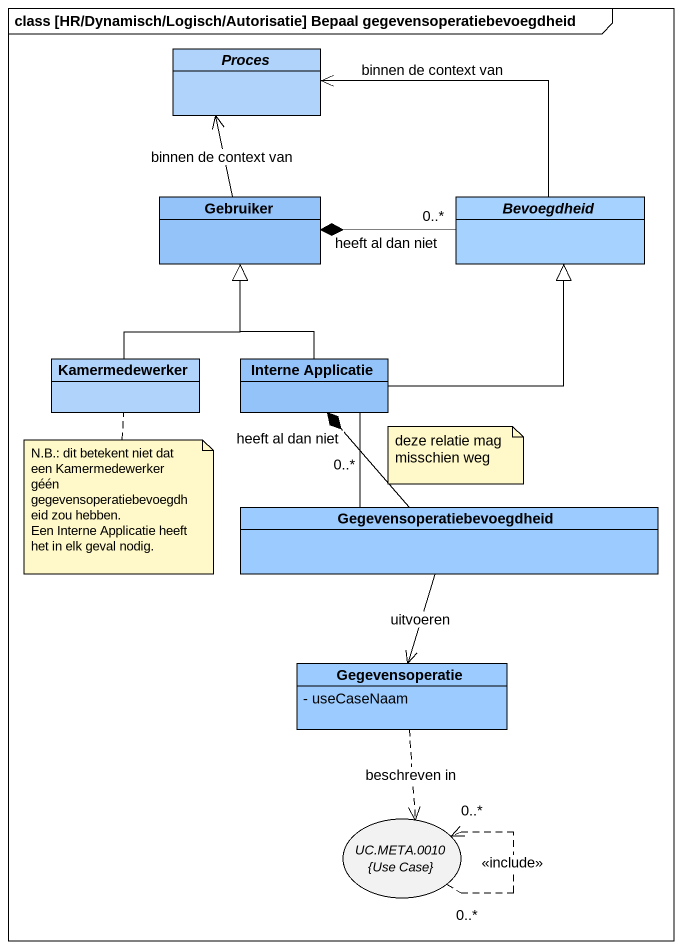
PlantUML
@startuml
mainframe class [HR/Dynamisch/Logisch/Autorisatie] Bepaal gegevensoperatiebevoegdheid
allowmixing
hide circle
hide empty members
skinparam classAttributeIconSize 0
abstract class Proces #B0D3FC
class Gebruiker #94C3FA
abstract class Bevoegdheid #A6D2FF
class Kamermedewerker #B0D3FC
class "Interne Applicatie" as Interne_Applicatie #94C3FA
class Gegevensoperatiebevoegdheid #9CCCFF
class Gegevensoperatie #9CCCFF {
  - useCaseNaam
}
usecase "UC.META.0010 {Use Case}" as UC_META_0010_Use_Case
Gebruiker -up-> Proces : binnen de context van
Bevoegdheid -left-> Proces : binnen de context van
Bevoegdheid "0..*" -left-* Gebruiker : heeft al dan niet
Kamermedewerker -up-|> Gebruiker
Interne_Applicatie -up-|> Gebruiker
Gegevensoperatiebevoegdheid -up-|> Bevoegdheid
Gegevensoperatiebevoegdheid "0..*" -up-* Interne_Applicatie : heeft al dan niet
Gegevensoperatiebevoegdheid --> Gegevensoperatie : uitvoeren
Gegevensoperatie ..> UC_META_0010_Use_Case : beschreven in
UC_META_0010_Use_Case "0..*" ..> "0..*" UC_META_0010_Use_Case : <<include>>
note bottom of Kamermedewerker
  N.B.: dit betekent niet dat een Kamermedewerker géén gegevensoperatiebevoegdheid zou hebben.
  Een Interne Applicatie heeft het in elk geval nodig.
end note
note as N2
  deze relatie mag misschien weg
end note
@enduml
